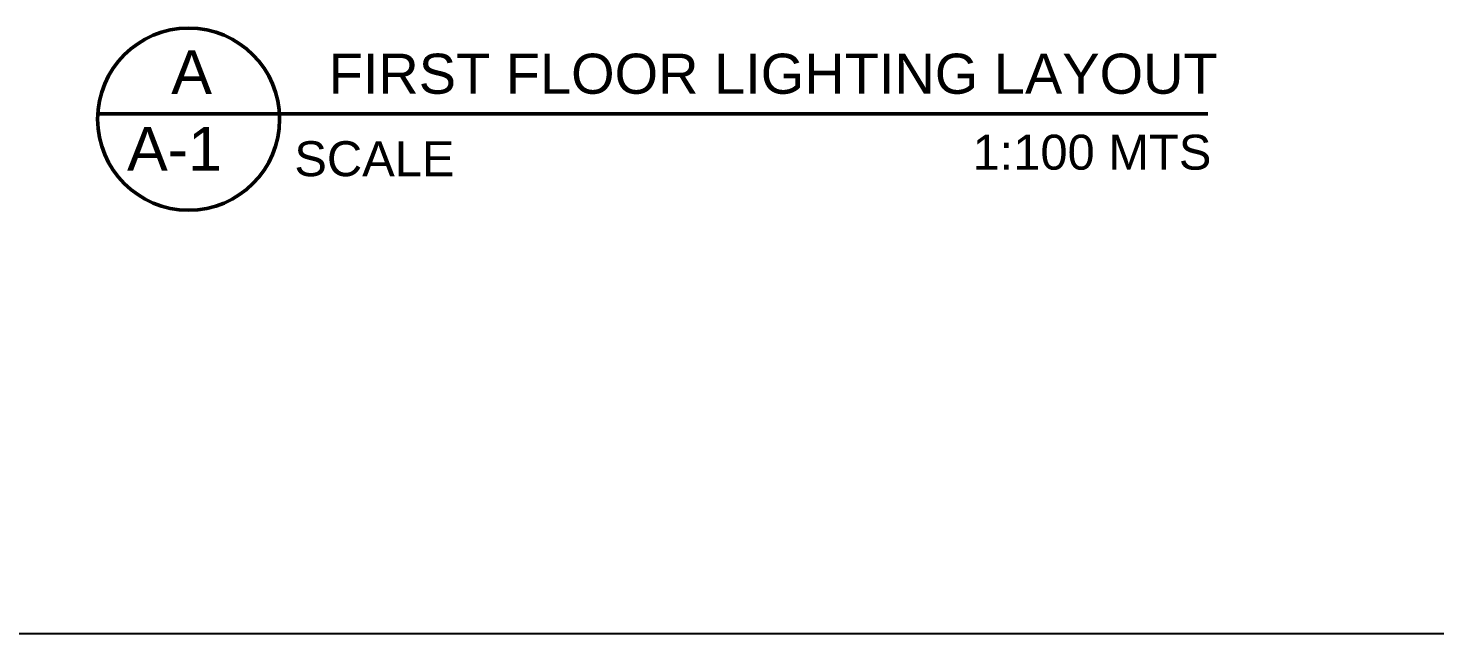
# Model space of a CAD drawing. Header units: millimetres. Extents: x 2391 to 3323, y 1596 to 2537.
# Drawn here: x 2751.7 to 2803.7, y 2319.2 to 2341.5 of the extents above; entities that cross this region are included whole.
import ezdxf

# ---------------------------------------------------------------- set-up
doc = ezdxf.new("R2010")
doc.units = ezdxf.units.MM
doc.layers.add('LETTERS', color=150, linetype='Continuous')
doc.layers.add('TEXT', color=130, linetype='Continuous')
doc.styles.get("Standard").update_dxf_attribs({"font": 'arial.ttf'})

msp = doc.modelspace()

# ---------------------------------------------------------------- linework, layer by layer
at = {"color": 11, "true_color": 0xf27172}
msp.add_line((3009.654, 2319.18), (2684.734, 2319.18), dxfattribs=at)
at = {"layer": 'LETTERS', "lineweight": 50}
msp.add_line((2754.3, 2338.376), (2795.273, 2338.376), dxfattribs=at)
msp.add_circle((2757.654, 2338.176), 3.36, dxfattribs=at)

# ---------------------------------------------------------------- texts
at = {"layer": 'TEXT'}
for s, height, p in [('A', 1.613, (2757.013, 2339.109)), ('FIRST FLOOR LIGHTING LAYOUT', 1.4784, (2762.821, 2339.114)), ('A-1', 1.6128, (2755.382, 2336.275)), ('          1:100 MTS', 1.29024, (2781.58, 2336.312)), ('SCALE', 1.2902, (2761.556, 2336.072))]:
    msp.add_text(s, height=height, dxfattribs=at).set_placement(p)

doc.saveas('drawing.dxf')
